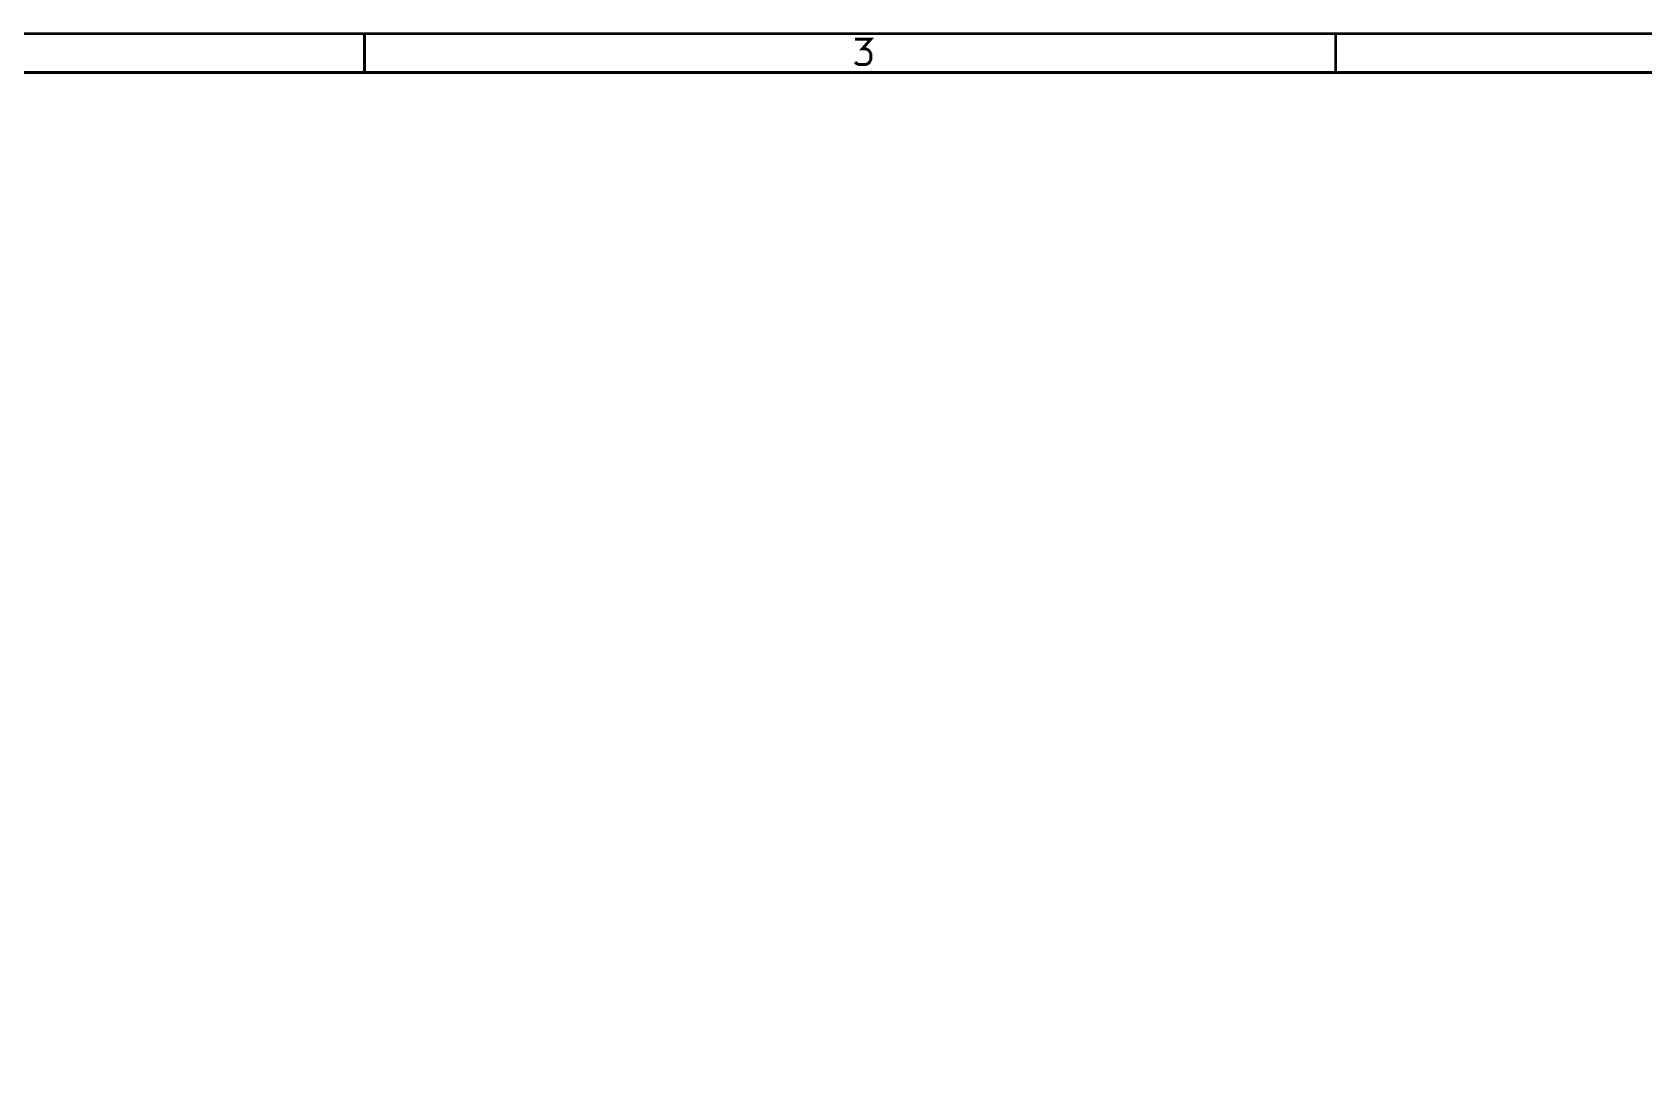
# Model space of a CAD drawing. Extents: x 0.4 to 11.3, y 0.4 to 7.9.
# Drawn here: x 3.657 to 6.924, y 5.759 to 7.887 of the extents above; entities that cross this region are included whole.
import ezdxf

# ---------------------------------------------------------------- set-up
doc = ezdxf.new("R2010")
doc.units = 0
doc.layers.get('0').update_dxf_attribs({"linetype": 'CONTINUOUS'})

msp = doc.modelspace()

# ---------------------------------------------------------------- linework, layer by layer
at = {"color": 0, "const_width": 0.005906}
for points in [[(0.393718, 7.88406), (11.2993, 7.88406), (11.2993, 0.403483), (0.393718, 0.403483), (0.393718, 7.88406)], [(0.472439, 7.80533), (11.2205, 7.80533), (11.2205, 0.482206), (0.472439, 0.482206), (0.472439, 7.80533)]]:
    msp.add_lwpolyline(points, close=True, dxfattribs=at)
for points in [[(4.33068, 7.80539), (4.33068, 7.88406)], [(5.32519, 7.87278), (5.35688, 7.87278), (5.33979, 7.85331), (5.34711, 7.85331), (5.352, 7.85086), (5.35439, 7.84836), (5.35688, 7.84358), (5.35688, 7.83138), (5.35439, 7.8265), (5.352, 7.82406), (5.34711, 7.82156), (5.33251, 7.82156), (5.32758, 7.82406), (5.32519, 7.8265)], [(6.29921, 7.80539), (6.29921, 7.88406)]]:
    msp.add_lwpolyline(points, dxfattribs=at)

doc.saveas('drawing.dxf')
